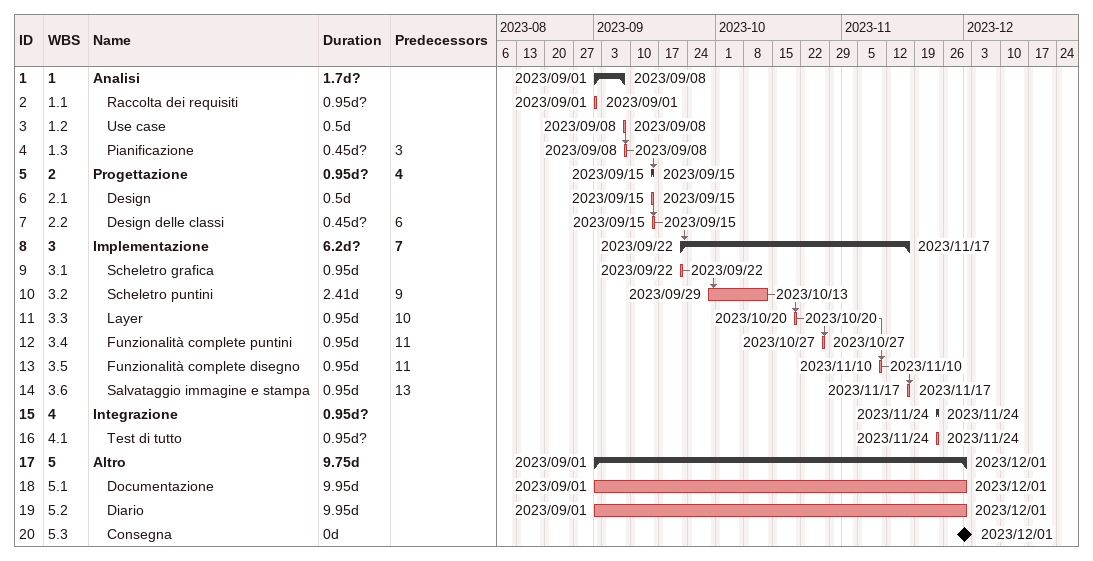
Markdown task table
| ID | WBS | Task | Duration | Start | Finish | Predecessors |
|---|---|---|---|---|---|---|
| 1 | 1 | **Analisi** | 1.7d? | 2023-09-01 | 2023-09-08 |  |
| 2 | 1.1 | Raccolta dei requisiti | 0.95d? | 2023-09-01 | 2023-09-01 |  |
| 3 | 1.2 | Use case | 0.5d | 2023-09-08 | 2023-09-08 |  |
| 4 | 1.3 | Pianificazione | 0.45d? | 2023-09-08 | 2023-09-08 | 3 |
| 5 | 2 | **Progettazione** | 0.95d? | 2023-09-15 | 2023-09-15 | 4 |
| 6 | 2.1 | Design | 0.5d | 2023-09-15 | 2023-09-15 |  |
| 7 | 2.2 | Design delle classi | 0.45d? | 2023-09-15 | 2023-09-15 | 6 |
| 8 | 3 | **Implementazione** | 6.2d? | 2023-09-22 | 2023-11-17 | 7 |
| 9 | 3.1 | Scheletro grafica | 0.95d | 2023-09-22 | 2023-09-22 |  |
| 10 | 3.2 | Scheletro puntini | 2.41d | 2023-09-29 | 2023-10-13 | 9 |
| 11 | 3.3 | Layer | 0.95d | 2023-10-20 | 2023-10-20 | 10 |
| 12 | 3.4 | Funzionalità complete puntini | 0.95d | 2023-10-27 | 2023-10-27 | 11 |
| 13 | 3.5 | Funzionalità complete disegno | 0.95d | 2023-11-10 | 2023-11-10 | 11 |
| 14 | 3.6 | Salvataggio immagine e stampa | 0.95d | 2023-11-17 | 2023-11-17 | 13 |
| 15 | 4 | **Integrazione** | 0.95d? | 2023-11-24 | 2023-11-24 |  |
| 16 | 4.1 | Test di tutto | 0.95d? | 2023-11-24 | 2023-11-24 |  |
| 17 | 5 | **Altro** | 9.75d | 2023-09-01 | 2023-12-01 |  |
| 18 | 5.1 | Documentazione | 9.95d | 2023-09-01 | 2023-12-01 |  |
| 19 | 5.2 | Diario | 9.95d | 2023-09-01 | 2023-12-01 |  |
| 20 | 5.3 | Consegna | 0d | 2023-12-01 | 2023-12-01 |  |
